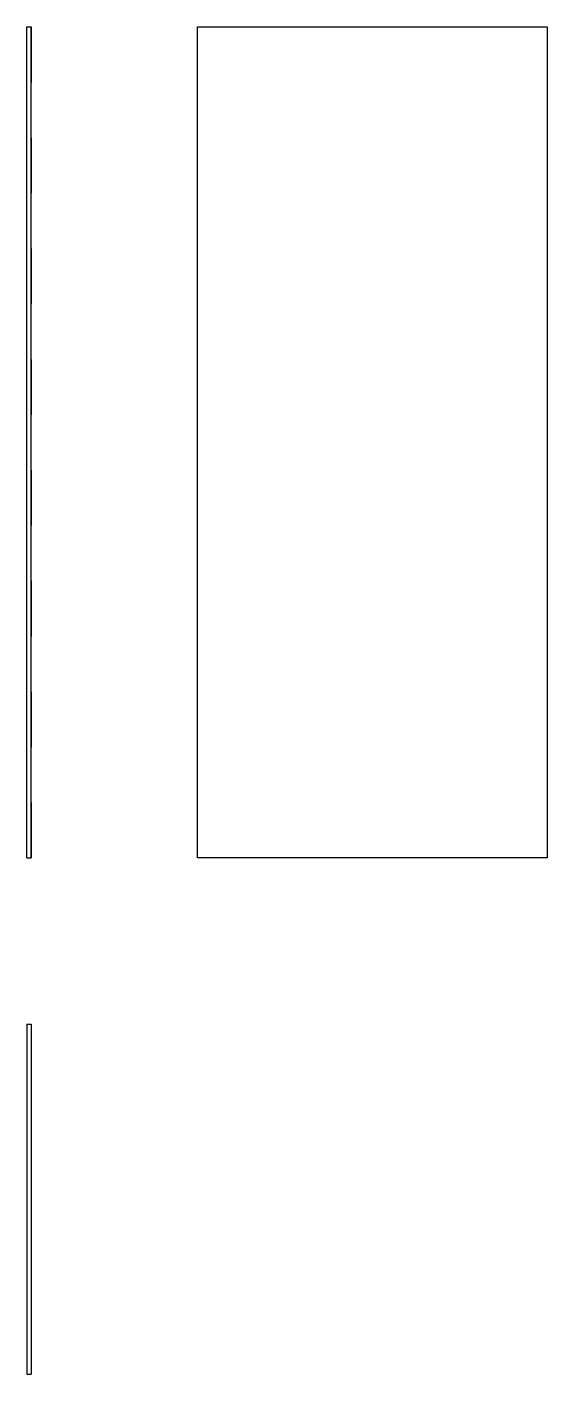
# Model space of a CAD drawing. Extents: x 0 to 0.94, y 0 to 2.43.
import ezdxf

# ---------------------------------------------------------------- set-up
doc = ezdxf.new("R2010")
doc.units = 0
doc.linetypes.add('HIDDEN', pattern=[0.075, 0.050025, -0.024975])
for name, color, linetype in [('FRONT', 7, 'CONTINUOUS'), ('FRONT_HID', 7, 'HIDDEN'), ('LEFT', 7, 'CONTINUOUS'), ('TOP', 7, 'CONTINUOUS')]:
    doc.layers.add(name, color=color, linetype=linetype)

msp = doc.modelspace()

# ---------------------------------------------------------------- linework, layer by layer
at = {"layer": 'FRONT'}
for p, q in [((0, 2.431579), (0.007813, 2.431579)), ((0, 0.931579), (0, 2.431579)), ((0.007813, 0.931579), (0.007812, 2.431579)), ((0, 0.931579), (0.007813, 0.931579))]:
    msp.add_line(p, q, dxfattribs=at)
at = {"layer": 'FRONT_HID', "linetype": 'HIDDEN'}
msp.add_line((0.007813, 2.431579), (0.007813, 0.931579), dxfattribs=at)
at = {"layer": 'LEFT'}
for p, q in [((0.307813, 0.931579), (0.307813, 2.431579)), ((0.307813, 2.431579), (0.939391, 2.431579)), ((0.939391, 2.431579), (0.939391, 0.931579)), ((0.939391, 0.931579), (0.307813, 0.931579))]:
    msp.add_line(p, q, dxfattribs=at)
at = {"layer": 'TOP'}
for p, q in [((0, 0.631579), (0.007813, 0.631579)), ((0, 0.631579), (0, 0)), ((0.007813, 0.631579), (0.007813, 0)), ((0, 0), (0.007813, 0))]:
    msp.add_line(p, q, dxfattribs=at)

doc.saveas('drawing.dxf')
